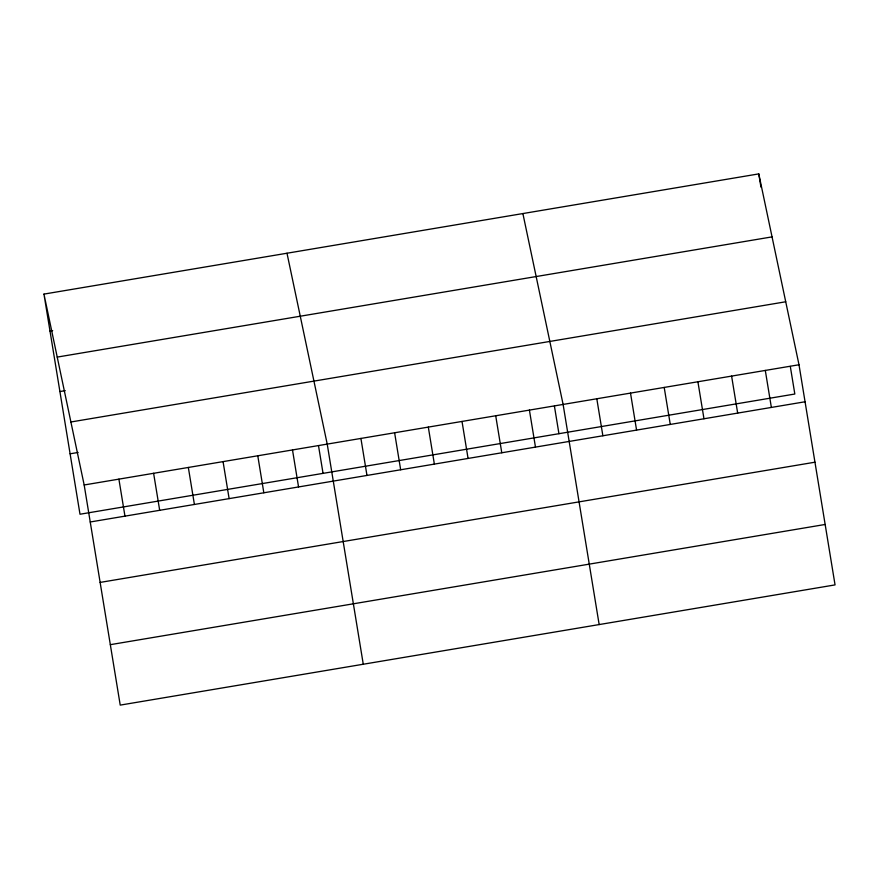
<?xml version="1.0" encoding="UTF-8"?>
<svg xmlns="http://www.w3.org/2000/svg" width="879" height="879" viewBox="0 0 879 879"><rect width="100%" height="100%" fill="white"/><g stroke="black" fill="none" stroke-linecap="round" stroke-linejoin="round"><path stroke-width="1.32" d="M43.95 294.102L758.775 173.888L799 364.763L835.05 584.898L120.225 705.112L84.175 484.977L43.95 294.102L80 514.237L794.825 394.023L790.309 366.433M50.015 331.108L52.685 330.658M57.223 357.094L772.048 236.88M59.904 391.54L65.244 390.639M70.902 421.986L785.727 301.772M70.1 453.806L78.11 452.454M84.175 484.977L799 364.763M90.24 521.983L805.065 401.769M100.129 582.414L814.954 462.2M110.325 644.67L825.15 524.466M522.884 213.564L563.109 404.428L599.159 624.562M286.993 253.229L327.219 444.104L363.269 664.238M758.775 173.888L760.939 187.106M765.301 370.433L771.366 407.438M731.603 376.102L737.668 413.108M697.904 381.761L703.969 418.767M664.205 387.43L670.27 424.436M630.507 393.1L636.572 430.106M596.808 398.769L602.873 435.775M554.418 406.109L558.934 433.699M529.411 410.097L535.476 447.103M495.712 415.767L501.777 452.773M462.013 421.437L468.067 458.442M428.315 427.106L434.369 464.112M394.616 432.765L400.67 469.771M360.917 438.434L366.972 475.44M318.517 445.774L323.043 473.363M292.498 449.938L298.552 486.944M257.778 455.783L263.832 492.789M223.057 461.618L229.122 498.624M188.337 467.452L194.402 504.458M153.616 473.298L159.681 510.303M118.896 479.132L124.961 516.138"/></g></svg>
